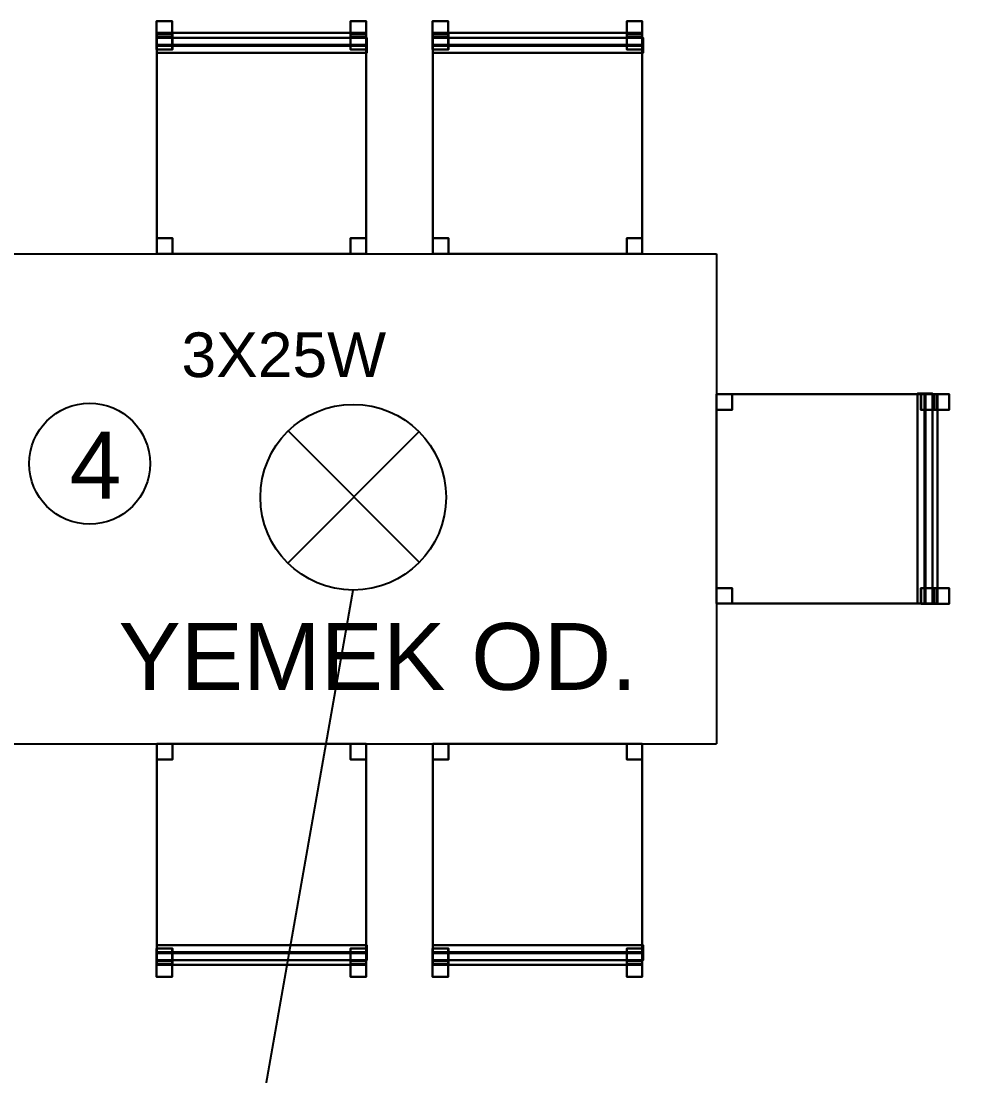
# Model space of a CAD drawing. Header units: millimetres. Extents: x 154 to 5560, y 36 to 724.
# Drawn here: x 1833.6 to 1886.2, y 272.4 to 331.4 of the extents above; entities that cross this region are included whole.
import ezdxf

# ---------------------------------------------------------------- set-up
doc = ezdxf.new("R2010")
doc.units = ezdxf.units.MM
for name, color, linetype in [('KUVVETLİ AKIM', 90, 'Continuous'), ('MİMARİ PLAN', 8, 'Continuous'), ('SEMBOL LİSTESİ', 7, 'Continuous')]:
    doc.layers.add(name, color=color, linetype=linetype)
doc.styles.get("Standard").update_dxf_attribs({"font": 'arial.ttf'})
doc.styles.add('taho', font='tahoma.ttf')
doc.dimstyles.new('PATO', dxfattribs={"dimtxt": 0.15, "dimasz": 0.1, "dimexe": 0.02, "dimexo": 0, "dimgap": 0.1, "dimtad": 2, "dimzin": 1, "dimdsep": 46, "dimtxsty": 'taho', "dimblk": 'ARCHTICK', "dimcen": 0.1, "dimse1": 1, "dimse2": 1, "dimclrd": 256, "dimclre": 1, "dimclrt": 256, "dimadec": 0, "dimazin": 0, "dimtfac": 1, "dimtix": 1, "dimtmove": 0, "dimatfit": 3, "dimldrblk": 'ARCHTICK', "dimfxl": 1, "dimtolj": 1, "dimtzin": 0, "dimarcsym": 0})

# ---------------------------------------------------------------- blocks, each defined once
blk = doc.blocks.new('_ARCHTICK')
at = {"color": 0, "linetype": 'ByBlock', "const_width": 0.15}
blk.add_lwpolyline([(-0.5, -0.5), (0.5, 0.5)], dxfattribs=at)
blk = doc.blocks.new('*D95')
at = {"layer": 'Defpoints', "color": 0, "transparency": 16777216}
for p in [(1781.94, 273.294), (1906.108, 270.495), (1781.94, 263.251)]:
    blk.add_point(p, dxfattribs=at)
at = {"layer": 'MİMARİ PLAN', "lineweight": -2, "transparency": 16777216}
blk.add_line((1906.108, 263.251), (1781.94, 263.251), dxfattribs=at)
at = {"layer": 'MİMARİ PLAN', "lineweight": -2, "transparency": 16777216, "xscale": 0.1, "yscale": 0.1, "zscale": 0.1, "rotation": 180}
blk.add_blockref('_ARCHTICK', (1781.94, 263.251), dxfattribs=at)
at = {"layer": 'MİMARİ PLAN', "lineweight": -2, "transparency": 16777216, "xscale": 0.1, "yscale": 0.1, "zscale": 0.1}
blk.add_blockref('_ARCHTICK', (1906.108, 263.251), dxfattribs=at)
at = {"layer": 'MİMARİ PLAN', "transparency": 16777216, "insert": (1844.024, 263.075), "char_height": 0.15, "attachment_point": 5, "style": 'taho'}
blk.add_mtext('\\A1;124.17', dxfattribs=at)

msp = doc.modelspace()

# ---------------------------------------------------------------- linework, layer by layer
at = {"layer": 'KUVVETLİ AKIM'}
msp.add_line((1828.452, 164.683), (1852.221, 299.547), dxfattribs=at)
at = {"layer": 'MİMARİ PLAN'}
for p, q in [((1832.66, 318.359, -8.637), (1872.553, 318.359, -8.637)), ((1872.553, 318.359, -8.637), (1872.553, 290.932, -8.637)), ((1832.66, 290.932, -8.637), (1872.553, 290.932, -8.637))]:
    msp.add_line(p, q, dxfattribs=at)
msp.add_circle((1837.469, 306.619), 3.381, dxfattribs=at)
for points in [[(1842.085, 331.386, -8.718), (1842.085, 330.673, -19.162), (1841.212, 330.673, -19.162), (1841.212, 331.386, -8.718)], [(1841.212, 331.386, -8.718), (1841.212, 330.673, -19.162), (1841.212, 331.386, -8.718)], [(1841.212, 330.673, -19.162), (1841.212, 329.803, -19.103), (1841.212, 330.515, -8.658), (1841.212, 331.386, -8.718)], [(1841.212, 331.386, -8.718), (1841.212, 331.386, -8.718), (1842.085, 331.386, -8.718)], [(1841.212, 331.386, -8.718), (1841.212, 330.515, -8.658), (1842.085, 330.515, -8.658), (1842.085, 331.386, -8.718)], [(1842.085, 330.515, -8.658), (1842.085, 329.803, -19.103), (1842.085, 330.673, -19.162), (1842.085, 331.386, -8.718)], [(1852.946, 331.386, -8.718), (1852.946, 330.673, -19.162), (1852.073, 330.673, -19.162), (1852.073, 331.386, -8.718)], [(1852.073, 331.386, -8.718), (1852.073, 330.673, -19.162), (1852.073, 331.386, -8.718)], [(1852.073, 330.673, -19.162), (1852.073, 329.803, -19.103), (1852.073, 330.515, -8.658), (1852.073, 331.386, -8.718)], [(1852.073, 331.386, -8.718), (1852.073, 331.386, -8.718), (1852.946, 331.386, -8.718)], [(1852.073, 331.386, -8.718), (1852.073, 330.515, -8.658), (1852.946, 330.515, -8.658), (1852.946, 331.386, -8.718)], [(1852.946, 330.515, -8.658), (1852.946, 329.803, -19.103), (1852.946, 330.673, -19.162), (1852.946, 331.386, -8.718)], [(1857.538, 331.386, -8.718), (1857.538, 330.673, -19.162), (1856.665, 330.673, -19.162), (1856.665, 331.386, -8.718)], [(1856.665, 331.386, -8.718), (1856.665, 330.673, -19.162), (1856.665, 331.386, -8.718)], [(1856.665, 330.673, -19.162), (1856.665, 329.803, -19.103), (1856.665, 330.515, -8.658), (1856.665, 331.386, -8.718)], [(1856.665, 331.386, -8.718), (1856.665, 331.386, -8.718), (1857.538, 331.386, -8.718)], [(1856.665, 331.386, -8.718), (1856.665, 330.515, -8.658), (1857.538, 330.515, -8.658), (1857.538, 331.386, -8.718)], [(1857.538, 330.515, -8.658), (1857.538, 329.803, -19.103), (1857.538, 330.673, -19.162), (1857.538, 331.386, -8.718)], [(1868.399, 331.386, -8.718), (1868.399, 330.673, -19.162), (1867.526, 330.673, -19.162), (1867.526, 331.386, -8.718)], [(1867.526, 331.386, -8.718), (1867.526, 330.673, -19.162), (1867.526, 331.386, -8.718)], [(1867.526, 330.673, -19.162), (1867.526, 329.803, -19.103), (1867.526, 330.515, -8.658), (1867.526, 331.386, -8.718)], [(1867.526, 331.386, -8.718), (1867.526, 331.386, -8.718), (1868.399, 331.386, -8.718)], [(1867.526, 331.386, -8.718), (1867.526, 330.515, -8.658), (1868.399, 330.515, -8.658), (1868.399, 331.386, -8.718)], [(1868.399, 330.515, -8.658), (1868.399, 329.803, -19.103), (1868.399, 330.673, -19.162), (1868.399, 331.386, -8.718)], [(1842.085, 330.673, -19.162), (1842.085, 329.803, -19.103), (1841.212, 329.803, -19.103), (1841.212, 330.673, -19.162)], [(1852.946, 330.723, -19.106), (1852.946, 330.723, -19.688), (1841.224, 330.723, -19.688), (1841.224, 330.723, -19.106)], [(1852.946, 330.723, -19.688), (1852.946, 318.359, -19.688), (1841.224, 318.359, -19.688), (1841.224, 330.723, -19.688)], [(1841.224, 330.723, -19.106), (1841.224, 330.723, -19.688), (1841.224, 330.723, -19.106)], [(1841.224, 330.723, -19.688), (1841.224, 318.359, -19.688), (1841.224, 318.359, -19.106), (1841.224, 330.723, -19.106)], [(1841.224, 330.723, -19.106), (1841.224, 330.723, -19.106), (1852.946, 330.723, -19.106)], [(1841.224, 330.723, -19.106), (1841.224, 318.359, -19.106), (1852.946, 318.359, -19.106), (1852.946, 330.723, -19.106)], [(1842.097, 330.673, -19.688), (1842.097, 330.673, -31.901), (1841.224, 330.673, -31.901), (1841.224, 330.673, -19.688)], [(1842.097, 330.673, -31.901), (1842.097, 329.8, -31.901), (1841.224, 329.8, -31.901), (1841.224, 330.673, -31.901)], [(1841.224, 330.673, -19.688), (1841.224, 330.673, -31.901), (1841.224, 330.673, -19.688)], [(1841.224, 330.673, -31.901), (1841.224, 329.8, -31.901), (1841.224, 329.8, -19.688), (1841.224, 330.673, -19.688)], [(1841.224, 330.673, -19.688), (1841.224, 330.673, -19.688), (1842.097, 330.673, -19.688)], [(1841.224, 330.673, -19.688), (1841.224, 329.8, -19.688), (1842.097, 329.8, -19.688), (1842.097, 330.673, -19.688)], [(1842.085, 329.803, -19.103), (1842.085, 329.803, -19.103), (1842.085, 329.803, -19.103), (1842.085, 330.673, -19.162)], [(1842.097, 329.8, -19.688), (1842.097, 329.8, -31.901), (1842.097, 330.673, -31.901), (1842.097, 330.673, -19.688)], [(1842.097, 329.8, -31.901), (1842.097, 329.8, -31.901), (1842.097, 329.8, -31.901), (1842.097, 330.673, -31.901)], [(1852.946, 330.673, -19.688), (1852.946, 330.673, -31.901), (1852.073, 330.673, -31.901), (1852.073, 330.673, -19.688)], [(1852.946, 330.673, -31.901), (1852.946, 329.8, -31.901), (1852.073, 329.8, -31.901), (1852.073, 330.673, -31.901)], [(1852.073, 330.673, -19.688), (1852.073, 330.673, -31.901), (1852.073, 330.673, -19.688)], [(1852.073, 330.673, -31.901), (1852.073, 329.8, -31.901), (1852.073, 329.8, -19.688), (1852.073, 330.673, -19.688)], [(1852.073, 330.673, -19.688), (1852.073, 330.673, -19.688), (1852.946, 330.673, -19.688)], [(1852.073, 330.673, -19.688), (1852.073, 329.8, -19.688), (1852.946, 329.8, -19.688), (1852.946, 330.673, -19.688)], [(1852.946, 330.673, -19.162), (1852.946, 329.803, -19.103), (1852.073, 329.803, -19.103), (1852.073, 330.673, -19.162)], [(1852.946, 318.359, -19.106), (1852.946, 318.359, -19.688), (1852.946, 330.723, -19.688), (1852.946, 330.723, -19.106)], [(1852.946, 318.359, -19.688), (1852.946, 318.359, -19.688), (1852.946, 318.359, -19.688), (1852.946, 330.723, -19.688)], [(1852.946, 329.8, -19.688), (1852.946, 329.8, -31.901), (1852.946, 330.673, -31.901), (1852.946, 330.673, -19.688)], [(1852.946, 329.8, -31.901), (1852.946, 329.8, -31.901), (1852.946, 329.8, -31.901), (1852.946, 330.673, -31.901)], [(1852.946, 329.803, -19.103), (1852.946, 329.803, -19.103), (1852.946, 329.803, -19.103), (1852.946, 330.673, -19.162)], [(1857.538, 330.673, -19.162), (1857.538, 329.803, -19.103), (1856.665, 329.803, -19.103), (1856.665, 330.673, -19.162)], [(1868.399, 330.723, -19.106), (1868.399, 330.723, -19.688), (1856.677, 330.723, -19.688), (1856.677, 330.723, -19.106)], [(1868.399, 330.723, -19.688), (1868.399, 318.359, -19.688), (1856.677, 318.359, -19.688), (1856.677, 330.723, -19.688)], [(1856.677, 330.723, -19.106), (1856.677, 330.723, -19.688), (1856.677, 330.723, -19.106)], [(1856.677, 330.723, -19.688), (1856.677, 318.359, -19.688), (1856.677, 318.359, -19.106), (1856.677, 330.723, -19.106)], [(1856.677, 330.723, -19.106), (1856.677, 330.723, -19.106), (1868.399, 330.723, -19.106)], [(1856.677, 330.723, -19.106), (1856.677, 318.359, -19.106), (1868.399, 318.359, -19.106), (1868.399, 330.723, -19.106)], [(1857.55, 330.673, -19.688), (1857.55, 330.673, -31.901), (1856.677, 330.673, -31.901), (1856.677, 330.673, -19.688)], [(1857.55, 330.673, -31.901), (1857.55, 329.8, -31.901), (1856.677, 329.8, -31.901), (1856.677, 330.673, -31.901)], [(1856.677, 330.673, -19.688), (1856.677, 330.673, -31.901), (1856.677, 330.673, -19.688)], [(1856.677, 330.673, -31.901), (1856.677, 329.8, -31.901), (1856.677, 329.8, -19.688), (1856.677, 330.673, -19.688)], [(1856.677, 330.673, -19.688), (1856.677, 330.673, -19.688), (1857.55, 330.673, -19.688)], [(1856.677, 330.673, -19.688), (1856.677, 329.8, -19.688), (1857.55, 329.8, -19.688), (1857.55, 330.673, -19.688)], [(1857.538, 329.803, -19.103), (1857.538, 329.803, -19.103), (1857.538, 329.803, -19.103), (1857.538, 330.673, -19.162)], [(1857.55, 329.8, -19.688), (1857.55, 329.8, -31.901), (1857.55, 330.673, -31.901), (1857.55, 330.673, -19.688)], [(1857.55, 329.8, -31.901), (1857.55, 329.8, -31.901), (1857.55, 329.8, -31.901), (1857.55, 330.673, -31.901)], [(1868.399, 330.673, -19.688), (1868.399, 330.673, -31.901), (1867.526, 330.673, -31.901), (1867.526, 330.673, -19.688)], [(1868.399, 330.673, -31.901), (1868.399, 329.8, -31.901), (1867.526, 329.8, -31.901), (1867.526, 330.673, -31.901)], [(1867.526, 330.673, -19.688), (1867.526, 330.673, -31.901), (1867.526, 330.673, -19.688)], [(1867.526, 330.673, -31.901), (1867.526, 329.8, -31.901), (1867.526, 329.8, -19.688), (1867.526, 330.673, -19.688)], [(1867.526, 330.673, -19.688), (1867.526, 330.673, -19.688), (1868.399, 330.673, -19.688)], [(1867.526, 330.673, -19.688), (1867.526, 329.8, -19.688), (1868.399, 329.8, -19.688), (1868.399, 330.673, -19.688)], [(1868.399, 330.673, -19.162), (1868.399, 329.803, -19.103), (1867.526, 329.803, -19.103), (1867.526, 330.673, -19.162)], [(1868.399, 318.359, -19.106), (1868.399, 318.359, -19.688), (1868.399, 330.723, -19.688), (1868.399, 330.723, -19.106)], [(1868.399, 318.359, -19.688), (1868.399, 318.359, -19.688), (1868.399, 318.359, -19.688), (1868.399, 330.723, -19.688)], [(1868.399, 329.8, -19.688), (1868.399, 329.8, -31.901), (1868.399, 330.673, -31.901), (1868.399, 330.673, -19.688)], [(1868.399, 329.8, -31.901), (1868.399, 329.8, -31.901), (1868.399, 329.8, -31.901), (1868.399, 330.673, -31.901)], [(1868.399, 329.803, -19.103), (1868.399, 329.803, -19.103), (1868.399, 329.803, -19.103), (1868.399, 330.673, -19.162)], [(1841.212, 330.515, -8.658), (1841.212, 329.803, -19.103), (1842.085, 329.803, -19.103), (1842.085, 330.515, -8.658)], [(1852.988, 330.455, -8.654), (1852.988, 330.059, -14.457), (1841.228, 330.059, -14.457), (1841.228, 330.455, -8.654)], [(1841.228, 330.455, -8.654), (1841.228, 330.059, -14.457), (1841.228, 330.455, -8.654)], [(1841.228, 330.059, -14.457), (1841.228, 329.61, -14.426), (1841.228, 330.006, -8.624), (1841.228, 330.455, -8.654)], [(1841.228, 330.455, -8.654), (1841.228, 330.455, -8.654), (1852.988, 330.455, -8.654)], [(1841.228, 330.455, -8.654), (1841.228, 330.006, -8.624), (1852.988, 330.006, -8.624), (1852.988, 330.455, -8.654)], [(1852.988, 330.059, -14.457), (1852.988, 329.61, -14.426), (1841.228, 329.61, -14.426), (1841.228, 330.059, -14.457)], [(1841.228, 330.006, -8.624), (1841.228, 329.61, -14.426), (1852.988, 329.61, -14.426), (1852.988, 330.006, -8.624)], [(1852.073, 330.515, -8.658), (1852.073, 329.803, -19.103), (1852.946, 329.803, -19.103), (1852.946, 330.515, -8.658)], [(1852.988, 330.006, -8.624), (1852.988, 329.61, -14.426), (1852.988, 330.059, -14.457), (1852.988, 330.455, -8.654)], [(1852.988, 329.61, -14.426), (1852.988, 329.61, -14.426), (1852.988, 329.61, -14.426), (1852.988, 330.059, -14.457)], [(1856.665, 330.515, -8.658), (1856.665, 329.803, -19.103), (1857.538, 329.803, -19.103), (1857.538, 330.515, -8.658)], [(1868.441, 330.455, -8.654), (1868.441, 330.059, -14.457), (1856.681, 330.059, -14.457), (1856.681, 330.455, -8.654)], [(1856.681, 330.455, -8.654), (1856.681, 330.059, -14.457), (1856.681, 330.455, -8.654)], [(1856.681, 330.059, -14.457), (1856.681, 329.61, -14.426), (1856.681, 330.006, -8.624), (1856.681, 330.455, -8.654)], [(1856.681, 330.455, -8.654), (1856.681, 330.455, -8.654), (1868.441, 330.455, -8.654)], [(1856.681, 330.455, -8.654), (1856.681, 330.006, -8.624), (1868.441, 330.006, -8.624), (1868.441, 330.455, -8.654)], [(1868.441, 330.059, -14.457), (1868.441, 329.61, -14.426), (1856.681, 329.61, -14.426), (1856.681, 330.059, -14.457)], [(1856.681, 330.006, -8.624), (1856.681, 329.61, -14.426), (1868.441, 329.61, -14.426), (1868.441, 330.006, -8.624)], [(1867.526, 330.515, -8.658), (1867.526, 329.803, -19.103), (1868.399, 329.803, -19.103), (1868.399, 330.515, -8.658)], [(1868.441, 330.006, -8.624), (1868.441, 329.61, -14.426), (1868.441, 330.059, -14.457), (1868.441, 330.455, -8.654)], [(1868.441, 329.61, -14.426), (1868.441, 329.61, -14.426), (1868.441, 329.61, -14.426), (1868.441, 330.059, -14.457)], [(1841.212, 329.803, -19.103), (1841.212, 329.803, -19.103), (1842.085, 329.803, -19.103)], [(1841.224, 329.8, -19.688), (1841.224, 329.8, -31.901), (1842.097, 329.8, -31.901), (1842.097, 329.8, -19.688)], [(1841.224, 329.8, -31.901), (1841.224, 329.8, -31.901), (1842.097, 329.8, -31.901)], [(1841.228, 329.61, -14.426), (1841.228, 329.61, -14.426), (1852.988, 329.61, -14.426)], [(1852.073, 329.803, -19.103), (1852.073, 329.803, -19.103), (1852.946, 329.803, -19.103)], [(1852.073, 329.8, -19.688), (1852.073, 329.8, -31.901), (1852.946, 329.8, -31.901), (1852.946, 329.8, -19.688)], [(1852.073, 329.8, -31.901), (1852.073, 329.8, -31.901), (1852.946, 329.8, -31.901)], [(1856.665, 329.803, -19.103), (1856.665, 329.803, -19.103), (1857.538, 329.803, -19.103)], [(1856.677, 329.8, -19.688), (1856.677, 329.8, -31.901), (1857.55, 329.8, -31.901), (1857.55, 329.8, -19.688)], [(1856.677, 329.8, -31.901), (1856.677, 329.8, -31.901), (1857.55, 329.8, -31.901)], [(1856.681, 329.61, -14.426), (1856.681, 329.61, -14.426), (1868.441, 329.61, -14.426)], [(1867.526, 329.803, -19.103), (1867.526, 329.803, -19.103), (1868.399, 329.803, -19.103)], [(1867.526, 329.8, -19.688), (1867.526, 329.8, -31.901), (1868.399, 329.8, -31.901), (1868.399, 329.8, -19.688)], [(1867.526, 329.8, -31.901), (1867.526, 329.8, -31.901), (1868.399, 329.8, -31.901)], [(1842.097, 319.231, -19.688), (1842.097, 319.231, -31.901), (1841.224, 319.231, -31.901), (1841.224, 319.231, -19.688)], [(1842.097, 319.231, -31.901), (1842.097, 318.359, -31.901), (1841.224, 318.359, -31.901), (1841.224, 319.231, -31.901)], [(1841.224, 319.231, -19.688), (1841.224, 319.231, -31.901), (1841.224, 319.231, -19.688)], [(1841.224, 319.231, -31.901), (1841.224, 318.359, -31.901), (1841.224, 318.359, -19.688), (1841.224, 319.231, -19.688)], [(1841.224, 319.231, -19.688), (1841.224, 319.231, -19.688), (1842.097, 319.231, -19.688)], [(1841.224, 319.231, -19.688), (1841.224, 318.359, -19.688), (1842.097, 318.359, -19.688), (1842.097, 319.231, -19.688)], [(1842.097, 318.359, -19.688), (1842.097, 318.359, -31.901), (1842.097, 319.231, -31.901), (1842.097, 319.231, -19.688)], [(1842.097, 318.359, -31.901), (1842.097, 318.359, -31.901), (1842.097, 318.359, -31.901), (1842.097, 319.231, -31.901)], [(1852.946, 319.231, -19.688), (1852.946, 319.231, -31.901), (1852.073, 319.231, -31.901), (1852.073, 319.231, -19.688)], [(1852.946, 319.231, -31.901), (1852.946, 318.359, -31.901), (1852.073, 318.359, -31.901), (1852.073, 319.231, -31.901)], [(1852.073, 319.231, -19.688), (1852.073, 319.231, -31.901), (1852.073, 319.231, -19.688)], [(1852.073, 319.231, -31.901), (1852.073, 318.359, -31.901), (1852.073, 318.359, -19.688), (1852.073, 319.231, -19.688)], [(1852.073, 319.231, -19.688), (1852.073, 319.231, -19.688), (1852.946, 319.231, -19.688)], [(1852.073, 319.231, -19.688), (1852.073, 318.359, -19.688), (1852.946, 318.359, -19.688), (1852.946, 319.231, -19.688)], [(1852.946, 318.359, -19.688), (1852.946, 318.359, -31.901), (1852.946, 319.231, -31.901), (1852.946, 319.231, -19.688)], [(1852.946, 318.359, -31.901), (1852.946, 318.359, -31.901), (1852.946, 318.359, -31.901), (1852.946, 319.231, -31.901)], [(1857.55, 319.231, -19.688), (1857.55, 319.231, -31.901), (1856.677, 319.231, -31.901), (1856.677, 319.231, -19.688)], [(1857.55, 319.231, -31.901), (1857.55, 318.359, -31.901), (1856.677, 318.359, -31.901), (1856.677, 319.231, -31.901)], [(1856.677, 319.231, -19.688), (1856.677, 319.231, -31.901), (1856.677, 319.231, -19.688)], [(1856.677, 319.231, -31.901), (1856.677, 318.359, -31.901), (1856.677, 318.359, -19.688), (1856.677, 319.231, -19.688)], [(1856.677, 319.231, -19.688), (1856.677, 319.231, -19.688), (1857.55, 319.231, -19.688)], [(1856.677, 319.231, -19.688), (1856.677, 318.359, -19.688), (1857.55, 318.359, -19.688), (1857.55, 319.231, -19.688)], [(1857.55, 318.359, -19.688), (1857.55, 318.359, -31.901), (1857.55, 319.231, -31.901), (1857.55, 319.231, -19.688)], [(1857.55, 318.359, -31.901), (1857.55, 318.359, -31.901), (1857.55, 318.359, -31.901), (1857.55, 319.231, -31.901)], [(1868.399, 319.231, -19.688), (1868.399, 319.231, -31.901), (1867.526, 319.231, -31.901), (1867.526, 319.231, -19.688)], [(1868.399, 319.231, -31.901), (1868.399, 318.359, -31.901), (1867.526, 318.359, -31.901), (1867.526, 319.231, -31.901)], [(1867.526, 319.231, -19.688), (1867.526, 319.231, -31.901), (1867.526, 319.231, -19.688)], [(1867.526, 319.231, -31.901), (1867.526, 318.359, -31.901), (1867.526, 318.359, -19.688), (1867.526, 319.231, -19.688)], [(1867.526, 319.231, -19.688), (1867.526, 319.231, -19.688), (1868.399, 319.231, -19.688)], [(1867.526, 319.231, -19.688), (1867.526, 318.359, -19.688), (1868.399, 318.359, -19.688), (1868.399, 319.231, -19.688)], [(1868.399, 318.359, -19.688), (1868.399, 318.359, -31.901), (1868.399, 319.231, -31.901), (1868.399, 319.231, -19.688)], [(1868.399, 318.359, -31.901), (1868.399, 318.359, -31.901), (1868.399, 318.359, -31.901), (1868.399, 319.231, -31.901)], [(1841.224, 318.359, -19.688), (1841.224, 318.359, -31.901), (1842.097, 318.359, -31.901), (1842.097, 318.359, -19.688)], [(1841.224, 318.359, -31.901), (1841.224, 318.359, -31.901), (1842.097, 318.359, -31.901)], [(1841.224, 318.359, -19.106), (1841.224, 318.359, -19.688), (1852.946, 318.359, -19.688), (1852.946, 318.359, -19.106)], [(1841.224, 318.359, -19.688), (1841.224, 318.359, -19.688), (1852.946, 318.359, -19.688)], [(1852.073, 318.359, -19.688), (1852.073, 318.359, -31.901), (1852.946, 318.359, -31.901), (1852.946, 318.359, -19.688)], [(1852.073, 318.359, -31.901), (1852.073, 318.359, -31.901), (1852.946, 318.359, -31.901)], [(1856.677, 318.359, -19.688), (1856.677, 318.359, -31.901), (1857.55, 318.359, -31.901), (1857.55, 318.359, -19.688)], [(1856.677, 318.359, -31.901), (1856.677, 318.359, -31.901), (1857.55, 318.359, -31.901)], [(1856.677, 318.359, -19.106), (1856.677, 318.359, -19.688), (1868.399, 318.359, -19.688), (1868.399, 318.359, -19.106)], [(1856.677, 318.359, -19.688), (1856.677, 318.359, -19.688), (1868.399, 318.359, -19.688)], [(1867.526, 318.359, -19.688), (1867.526, 318.359, -31.901), (1868.399, 318.359, -31.901), (1868.399, 318.359, -19.688)], [(1867.526, 318.359, -31.901), (1867.526, 318.359, -31.901), (1868.399, 318.359, -31.901)], [(1872.553, 309.634, -9.219), (1872.553, 309.634, -21.432), (1872.553, 310.506, -21.432), (1872.553, 310.506, -9.219)], [(1872.553, 309.634, -21.432), (1872.553, 309.634, -21.432), (1872.553, 310.506, -21.432)], [(1872.553, 310.506, -9.219), (1872.553, 310.506, -21.432), (1873.426, 310.506, -21.432), (1873.426, 310.506, -9.219)], [(1872.553, 310.506, -21.432), (1872.553, 310.506, -21.432), (1872.553, 310.506, -21.432), (1873.426, 310.506, -21.432)], [(1873.426, 310.506, -21.432), (1872.553, 310.506, -21.432), (1872.553, 309.634, -21.432), (1873.426, 309.634, -21.432)], [(1873.426, 309.634, -9.219), (1872.553, 309.634, -9.219), (1872.553, 310.506, -9.219), (1873.426, 310.506, -9.219)], [(1872.553, 298.785, -8.637), (1872.553, 298.785, -9.219), (1872.553, 310.506, -9.219), (1872.553, 310.506, -8.637)], [(1872.553, 298.785, -9.219), (1872.553, 298.785, -9.219), (1872.553, 310.506, -9.219)], [(1872.553, 310.506, -8.637), (1872.553, 310.506, -9.219), (1884.918, 310.506, -9.219), (1884.918, 310.506, -8.637)], [(1872.553, 310.506, -9.219), (1872.553, 310.506, -9.219), (1872.553, 310.506, -9.219), (1884.918, 310.506, -9.219)], [(1884.918, 310.506, -9.219), (1872.553, 310.506, -9.219), (1872.553, 298.785, -9.219), (1884.918, 298.785, -9.219)], [(1884.918, 298.785, -8.637), (1872.553, 298.785, -8.637), (1872.553, 310.506, -8.637), (1884.918, 310.506, -8.637)], [(1873.426, 310.506, -9.219), (1873.426, 310.506, -21.432), (1873.426, 309.634, -21.432), (1873.426, 309.634, -9.219)], [(1873.426, 309.634, -9.219), (1873.426, 309.634, -9.219), (1873.426, 310.506, -9.219)], [(1884.2, 298.789, 1.845), (1883.804, 298.789, -3.957), (1883.804, 310.549, -3.957), (1884.2, 310.549, 1.845)], [(1883.804, 298.789, -3.957), (1883.804, 298.789, -3.957), (1883.804, 310.549, -3.957)], [(1884.2, 310.549, 1.845), (1883.804, 310.549, -3.957), (1884.253, 310.549, -3.988), (1884.649, 310.549, 1.815)], [(1883.804, 310.549, -3.957), (1883.804, 310.549, -3.957), (1883.804, 310.549, -3.957), (1884.253, 310.549, -3.988)], [(1884.253, 310.549, -3.988), (1883.804, 310.549, -3.957), (1883.804, 298.789, -3.957), (1884.253, 298.789, -3.988)], [(1883.995, 309.634, -9.219), (1883.995, 309.634, -21.432), (1883.995, 310.506, -21.432), (1883.995, 310.506, -9.219)], [(1883.995, 309.634, -21.432), (1883.995, 309.634, -21.432), (1883.995, 310.506, -21.432)], [(1883.995, 310.506, -9.219), (1883.995, 310.506, -21.432), (1884.867, 310.506, -21.432), (1884.867, 310.506, -9.219)], [(1883.995, 310.506, -21.432), (1883.995, 310.506, -21.432), (1883.995, 310.506, -21.432), (1884.867, 310.506, -21.432)], [(1884.867, 310.506, -21.432), (1883.995, 310.506, -21.432), (1883.995, 309.634, -21.432), (1884.867, 309.634, -21.432)], [(1884.867, 309.634, -9.219), (1883.995, 309.634, -9.219), (1883.995, 310.506, -9.219), (1884.867, 310.506, -9.219)], [(1884.71, 309.634, 1.81), (1883.997, 309.634, -8.634), (1883.997, 310.506, -8.634), (1884.71, 310.506, 1.81)], [(1883.997, 309.634, -8.634), (1883.997, 309.634, -8.634), (1883.997, 310.506, -8.634)], [(1884.71, 310.506, 1.81), (1883.997, 310.506, -8.634), (1884.867, 310.506, -8.694), (1885.58, 310.506, 1.751)], [(1883.997, 310.506, -8.634), (1883.997, 310.506, -8.634), (1883.997, 310.506, -8.634), (1884.867, 310.506, -8.694)], [(1884.867, 310.506, -8.694), (1883.997, 310.506, -8.634), (1883.997, 309.634, -8.634), (1884.867, 309.634, -8.694)], [(1884.649, 298.789, 1.815), (1884.2, 298.789, 1.845), (1884.2, 310.549, 1.845), (1884.649, 310.549, 1.815)], [(1884.649, 310.549, 1.815), (1884.253, 310.549, -3.988), (1884.253, 298.789, -3.988), (1884.649, 298.789, 1.815)], [(1884.649, 298.789, 1.815), (1884.649, 298.789, 1.815), (1884.649, 310.549, 1.815)], [(1885.58, 309.634, 1.751), (1884.71, 309.634, 1.81), (1884.71, 310.506, 1.81), (1885.58, 310.506, 1.751)], [(1884.867, 310.506, -9.219), (1884.867, 310.506, -21.432), (1884.867, 309.634, -21.432), (1884.867, 309.634, -9.219)], [(1884.867, 309.634, -9.219), (1884.867, 309.634, -9.219), (1884.867, 310.506, -9.219)], [(1885.58, 310.506, 1.751), (1884.867, 310.506, -8.694), (1884.867, 309.634, -8.694), (1885.58, 309.634, 1.751)], [(1884.918, 310.506, -8.637), (1884.918, 310.506, -9.219), (1884.918, 298.785, -9.219), (1884.918, 298.785, -8.637)], [(1884.918, 298.785, -8.637), (1884.918, 298.785, -8.637), (1884.918, 310.506, -8.637)], [(1885.58, 309.634, 1.751), (1885.58, 309.634, 1.751), (1885.58, 310.506, 1.751)], [(1873.426, 309.634, -21.432), (1872.553, 309.634, -21.432), (1872.553, 309.634, -9.219), (1873.426, 309.634, -9.219)], [(1873.426, 309.634, -9.219), (1873.426, 309.634, -21.432), (1873.426, 309.634, -9.219)], [(1884.867, 309.634, -21.432), (1883.995, 309.634, -21.432), (1883.995, 309.634, -9.219), (1884.867, 309.634, -9.219)], [(1884.867, 309.634, -8.694), (1883.997, 309.634, -8.634), (1884.71, 309.634, 1.81), (1885.58, 309.634, 1.751)], [(1884.867, 309.634, -9.219), (1884.867, 309.634, -21.432), (1884.867, 309.634, -9.219)], [(1885.58, 309.634, 1.751), (1884.867, 309.634, -8.694), (1885.58, 309.634, 1.751)], [(1872.553, 298.785, -9.219), (1872.553, 298.785, -21.432), (1872.553, 299.657, -21.432), (1872.553, 299.657, -9.219)], [(1872.553, 298.785, -21.432), (1872.553, 298.785, -21.432), (1872.553, 299.657, -21.432)], [(1872.553, 299.657, -9.219), (1872.553, 299.657, -21.432), (1873.426, 299.657, -21.432), (1873.426, 299.657, -9.219)], [(1872.553, 299.657, -21.432), (1872.553, 299.657, -21.432), (1872.553, 299.657, -21.432), (1873.426, 299.657, -21.432)], [(1873.426, 299.657, -21.432), (1872.553, 299.657, -21.432), (1872.553, 298.785, -21.432), (1873.426, 298.785, -21.432)], [(1873.426, 298.785, -9.219), (1872.553, 298.785, -9.219), (1872.553, 299.657, -9.219), (1873.426, 299.657, -9.219)], [(1873.426, 299.657, -9.219), (1873.426, 299.657, -21.432), (1873.426, 298.785, -21.432), (1873.426, 298.785, -9.219)], [(1873.426, 298.785, -9.219), (1873.426, 298.785, -9.219), (1873.426, 299.657, -9.219)], [(1883.995, 298.785, -9.219), (1883.995, 298.785, -21.432), (1883.995, 299.657, -21.432), (1883.995, 299.657, -9.219)], [(1883.995, 298.785, -21.432), (1883.995, 298.785, -21.432), (1883.995, 299.657, -21.432)], [(1883.995, 299.657, -9.219), (1883.995, 299.657, -21.432), (1884.867, 299.657, -21.432), (1884.867, 299.657, -9.219)], [(1883.995, 299.657, -21.432), (1883.995, 299.657, -21.432), (1883.995, 299.657, -21.432), (1884.867, 299.657, -21.432)], [(1884.867, 299.657, -21.432), (1883.995, 299.657, -21.432), (1883.995, 298.785, -21.432), (1884.867, 298.785, -21.432)], [(1884.867, 298.785, -9.219), (1883.995, 298.785, -9.219), (1883.995, 299.657, -9.219), (1884.867, 299.657, -9.219)], [(1884.71, 298.773, 1.81), (1883.997, 298.773, -8.634), (1883.997, 299.645, -8.634), (1884.71, 299.645, 1.81)], [(1883.997, 298.773, -8.634), (1883.997, 298.773, -8.634), (1883.997, 299.645, -8.634)], [(1884.71, 299.645, 1.81), (1883.997, 299.645, -8.634), (1884.867, 299.645, -8.694), (1885.58, 299.645, 1.751)], [(1883.997, 299.645, -8.634), (1883.997, 299.645, -8.634), (1883.997, 299.645, -8.634), (1884.867, 299.645, -8.694)], [(1884.867, 299.645, -8.694), (1883.997, 299.645, -8.634), (1883.997, 298.773, -8.634), (1884.867, 298.773, -8.694)], [(1885.58, 298.773, 1.751), (1884.71, 298.773, 1.81), (1884.71, 299.645, 1.81), (1885.58, 299.645, 1.751)], [(1884.867, 299.657, -9.219), (1884.867, 299.657, -21.432), (1884.867, 298.785, -21.432), (1884.867, 298.785, -9.219)], [(1884.867, 298.785, -9.219), (1884.867, 298.785, -9.219), (1884.867, 299.657, -9.219)], [(1885.58, 299.645, 1.751), (1884.867, 299.645, -8.694), (1884.867, 298.773, -8.694), (1885.58, 298.773, 1.751)], [(1885.58, 298.773, 1.751), (1885.58, 298.773, 1.751), (1885.58, 299.645, 1.751)], [(1873.426, 298.785, -21.432), (1872.553, 298.785, -21.432), (1872.553, 298.785, -9.219), (1873.426, 298.785, -9.219)], [(1884.918, 298.785, -9.219), (1872.553, 298.785, -9.219), (1872.553, 298.785, -8.637), (1884.918, 298.785, -8.637)], [(1873.426, 298.785, -9.219), (1873.426, 298.785, -21.432), (1873.426, 298.785, -9.219)], [(1884.253, 298.789, -3.988), (1883.804, 298.789, -3.957), (1884.2, 298.789, 1.845), (1884.649, 298.789, 1.815)], [(1884.867, 298.785, -21.432), (1883.995, 298.785, -21.432), (1883.995, 298.785, -9.219), (1884.867, 298.785, -9.219)], [(1884.867, 298.773, -8.694), (1883.997, 298.773, -8.634), (1884.71, 298.773, 1.81), (1885.58, 298.773, 1.751)], [(1884.649, 298.789, 1.815), (1884.253, 298.789, -3.988), (1884.649, 298.789, 1.815)], [(1884.867, 298.785, -9.219), (1884.867, 298.785, -21.432), (1884.867, 298.785, -9.219)], [(1885.58, 298.773, 1.751), (1884.867, 298.773, -8.694), (1885.58, 298.773, 1.751)], [(1884.918, 298.785, -8.637), (1884.918, 298.785, -9.219), (1884.918, 298.785, -8.637)], [(1842.097, 290.932, -9.219), (1842.097, 290.932, -21.432), (1841.224, 290.932, -21.432), (1841.224, 290.932, -9.219)], [(1842.097, 290.932, -21.432), (1842.097, 290.932, -21.432), (1841.224, 290.932, -21.432)], [(1841.224, 290.06, -21.432), (1841.224, 290.932, -21.432), (1842.097, 290.932, -21.432), (1842.097, 290.06, -21.432)], [(1841.224, 290.06, -9.219), (1841.224, 290.932, -9.219), (1841.224, 290.932, -21.432), (1841.224, 290.06, -21.432)], [(1842.097, 290.06, -9.219), (1842.097, 290.932, -9.219), (1841.224, 290.932, -9.219), (1841.224, 290.06, -9.219)], [(1852.946, 290.932, -8.637), (1852.946, 290.932, -9.219), (1841.224, 290.932, -9.219), (1841.224, 290.932, -8.637)], [(1852.946, 290.932, -9.219), (1852.946, 290.932, -9.219), (1841.224, 290.932, -9.219)], [(1841.224, 278.568, -9.219), (1841.224, 290.932, -9.219), (1852.946, 290.932, -9.219), (1852.946, 278.568, -9.219)], [(1841.224, 278.568, -8.637), (1841.224, 290.932, -8.637), (1841.224, 290.932, -9.219), (1841.224, 278.568, -9.219)], [(1852.946, 278.568, -8.637), (1852.946, 290.932, -8.637), (1841.224, 290.932, -8.637), (1841.224, 278.568, -8.637)], [(1842.097, 290.06, -9.219), (1842.097, 290.06, -21.432), (1842.097, 290.932, -21.432), (1842.097, 290.932, -9.219)], [(1842.097, 290.06, -21.432), (1842.097, 290.932, -21.432), (1842.097, 290.932, -21.432)], [(1852.946, 290.932, -9.219), (1852.946, 290.932, -21.432), (1852.073, 290.932, -21.432), (1852.073, 290.932, -9.219)], [(1852.946, 290.932, -21.432), (1852.946, 290.932, -21.432), (1852.073, 290.932, -21.432)], [(1852.073, 290.06, -21.432), (1852.073, 290.932, -21.432), (1852.946, 290.932, -21.432), (1852.946, 290.06, -21.432)], [(1852.073, 290.06, -9.219), (1852.073, 290.932, -9.219), (1852.073, 290.932, -21.432), (1852.073, 290.06, -21.432)], [(1852.946, 290.06, -9.219), (1852.946, 290.932, -9.219), (1852.073, 290.932, -9.219), (1852.073, 290.06, -9.219)], [(1852.946, 290.06, -9.219), (1852.946, 290.06, -21.432), (1852.946, 290.932, -21.432), (1852.946, 290.932, -9.219)], [(1852.946, 290.06, -21.432), (1852.946, 290.932, -21.432), (1852.946, 290.932, -21.432)], [(1852.946, 278.568, -8.637), (1852.946, 278.568, -9.219), (1852.946, 290.932, -9.219), (1852.946, 290.932, -8.637)], [(1852.946, 278.568, -9.219), (1852.946, 290.932, -9.219), (1852.946, 290.932, -9.219)], [(1857.55, 290.932, -9.219), (1857.55, 290.932, -21.432), (1856.677, 290.932, -21.432), (1856.677, 290.932, -9.219)], [(1857.55, 290.932, -21.432), (1857.55, 290.932, -21.432), (1856.677, 290.932, -21.432)], [(1856.677, 290.06, -21.432), (1856.677, 290.932, -21.432), (1857.55, 290.932, -21.432), (1857.55, 290.06, -21.432)], [(1856.677, 290.06, -9.219), (1856.677, 290.932, -9.219), (1856.677, 290.932, -21.432), (1856.677, 290.06, -21.432)], [(1857.55, 290.06, -9.219), (1857.55, 290.932, -9.219), (1856.677, 290.932, -9.219), (1856.677, 290.06, -9.219)], [(1868.399, 290.932, -8.637), (1868.399, 290.932, -9.219), (1856.677, 290.932, -9.219), (1856.677, 290.932, -8.637)], [(1868.399, 290.932, -9.219), (1868.399, 290.932, -9.219), (1856.677, 290.932, -9.219)], [(1856.677, 278.568, -9.219), (1856.677, 290.932, -9.219), (1868.399, 290.932, -9.219), (1868.399, 278.568, -9.219)], [(1856.677, 278.568, -8.637), (1856.677, 290.932, -8.637), (1856.677, 290.932, -9.219), (1856.677, 278.568, -9.219)], [(1868.399, 278.568, -8.637), (1868.399, 290.932, -8.637), (1856.677, 290.932, -8.637), (1856.677, 278.568, -8.637)], [(1857.55, 290.06, -9.219), (1857.55, 290.06, -21.432), (1857.55, 290.932, -21.432), (1857.55, 290.932, -9.219)], [(1857.55, 290.06, -21.432), (1857.55, 290.932, -21.432), (1857.55, 290.932, -21.432)], [(1868.399, 290.932, -9.219), (1868.399, 290.932, -21.432), (1867.526, 290.932, -21.432), (1867.526, 290.932, -9.219)], [(1868.399, 290.932, -21.432), (1868.399, 290.932, -21.432), (1867.526, 290.932, -21.432)], [(1867.526, 290.06, -21.432), (1867.526, 290.932, -21.432), (1868.399, 290.932, -21.432), (1868.399, 290.06, -21.432)], [(1867.526, 290.06, -9.219), (1867.526, 290.932, -9.219), (1867.526, 290.932, -21.432), (1867.526, 290.06, -21.432)], [(1868.399, 290.06, -9.219), (1868.399, 290.932, -9.219), (1867.526, 290.932, -9.219), (1867.526, 290.06, -9.219)], [(1868.399, 290.06, -9.219), (1868.399, 290.06, -21.432), (1868.399, 290.932, -21.432), (1868.399, 290.932, -9.219)], [(1868.399, 290.06, -21.432), (1868.399, 290.932, -21.432), (1868.399, 290.932, -21.432)], [(1868.399, 278.568, -8.637), (1868.399, 278.568, -9.219), (1868.399, 290.932, -9.219), (1868.399, 290.932, -8.637)], [(1868.399, 278.568, -9.219), (1868.399, 290.932, -9.219), (1868.399, 290.932, -9.219)], [(1841.224, 290.06, -9.219), (1841.224, 290.06, -21.432), (1842.097, 290.06, -21.432), (1842.097, 290.06, -9.219)], [(1841.224, 290.06, -9.219), (1841.224, 290.06, -9.219), (1841.224, 290.06, -21.432), (1841.224, 290.06, -9.219)], [(1842.097, 290.06, -9.219), (1842.097, 290.06, -9.219), (1841.224, 290.06, -9.219)], [(1852.073, 290.06, -9.219), (1852.073, 290.06, -21.432), (1852.946, 290.06, -21.432), (1852.946, 290.06, -9.219)], [(1852.073, 290.06, -9.219), (1852.073, 290.06, -9.219), (1852.073, 290.06, -21.432), (1852.073, 290.06, -9.219)], [(1852.946, 290.06, -9.219), (1852.946, 290.06, -9.219), (1852.073, 290.06, -9.219)], [(1856.677, 290.06, -9.219), (1856.677, 290.06, -21.432), (1857.55, 290.06, -21.432), (1857.55, 290.06, -9.219)], [(1856.677, 290.06, -9.219), (1856.677, 290.06, -9.219), (1856.677, 290.06, -21.432), (1856.677, 290.06, -9.219)], [(1857.55, 290.06, -9.219), (1857.55, 290.06, -9.219), (1856.677, 290.06, -9.219)], [(1867.526, 290.06, -9.219), (1867.526, 290.06, -21.432), (1868.399, 290.06, -21.432), (1868.399, 290.06, -9.219)], [(1867.526, 290.06, -9.219), (1867.526, 290.06, -9.219), (1867.526, 290.06, -21.432), (1867.526, 290.06, -9.219)], [(1868.399, 290.06, -9.219), (1868.399, 290.06, -9.219), (1867.526, 290.06, -9.219)], [(1842.085, 278.776, 1.81), (1842.085, 279.489, -8.634), (1841.212, 279.489, -8.634), (1841.212, 278.776, 1.81)], [(1842.085, 279.489, -8.634), (1842.085, 279.489, -8.634), (1841.212, 279.489, -8.634)], [(1841.212, 278.618, -8.694), (1841.212, 279.489, -8.634), (1842.085, 279.489, -8.634), (1842.085, 278.618, -8.694)], [(1841.212, 277.906, 1.751), (1841.212, 278.776, 1.81), (1841.212, 279.489, -8.634), (1841.212, 278.618, -8.694)], [(1842.097, 279.491, -9.219), (1842.097, 279.491, -21.432), (1841.224, 279.491, -21.432), (1841.224, 279.491, -9.219)], [(1842.097, 279.491, -21.432), (1842.097, 279.491, -21.432), (1841.224, 279.491, -21.432)], [(1841.224, 278.618, -21.432), (1841.224, 279.491, -21.432), (1842.097, 279.491, -21.432), (1842.097, 278.618, -21.432)], [(1841.224, 278.618, -9.219), (1841.224, 279.491, -9.219), (1841.224, 279.491, -21.432), (1841.224, 278.618, -21.432)], [(1842.097, 278.618, -9.219), (1842.097, 279.491, -9.219), (1841.224, 279.491, -9.219), (1841.224, 278.618, -9.219)], [(1852.988, 279.285, 1.845), (1852.988, 279.681, -3.957), (1841.228, 279.681, -3.957), (1841.228, 279.285, 1.845)], [(1852.988, 279.681, -3.957), (1852.988, 279.681, -3.957), (1841.228, 279.681, -3.957)], [(1841.228, 279.232, -3.988), (1841.228, 279.681, -3.957), (1852.988, 279.681, -3.957), (1852.988, 279.232, -3.988)], [(1841.228, 278.836, 1.815), (1841.228, 279.285, 1.845), (1841.228, 279.681, -3.957), (1841.228, 279.232, -3.988)], [(1852.988, 278.836, 1.815), (1852.988, 279.285, 1.845), (1841.228, 279.285, 1.845), (1841.228, 278.836, 1.815)], [(1841.228, 278.836, 1.815), (1841.228, 279.232, -3.988), (1852.988, 279.232, -3.988), (1852.988, 278.836, 1.815)], [(1841.228, 278.836, 1.815), (1841.228, 278.836, 1.815), (1841.228, 279.232, -3.988), (1841.228, 278.836, 1.815)], [(1842.085, 277.906, 1.751), (1842.085, 278.618, -8.694), (1842.085, 279.489, -8.634), (1842.085, 278.776, 1.81)], [(1842.085, 278.618, -8.694), (1842.085, 279.489, -8.634), (1842.085, 279.489, -8.634)], [(1842.097, 278.618, -9.219), (1842.097, 278.618, -21.432), (1842.097, 279.491, -21.432), (1842.097, 279.491, -9.219)], [(1842.097, 278.618, -21.432), (1842.097, 279.491, -21.432), (1842.097, 279.491, -21.432)], [(1852.946, 279.491, -9.219), (1852.946, 279.491, -21.432), (1852.073, 279.491, -21.432), (1852.073, 279.491, -9.219)], [(1852.946, 279.491, -21.432), (1852.946, 279.491, -21.432), (1852.073, 279.491, -21.432)], [(1852.073, 278.618, -21.432), (1852.073, 279.491, -21.432), (1852.946, 279.491, -21.432), (1852.946, 278.618, -21.432)], [(1852.073, 278.618, -9.219), (1852.073, 279.491, -9.219), (1852.073, 279.491, -21.432), (1852.073, 278.618, -21.432)], [(1852.946, 278.618, -9.219), (1852.946, 279.491, -9.219), (1852.073, 279.491, -9.219), (1852.073, 278.618, -9.219)], [(1852.946, 278.776, 1.81), (1852.946, 279.489, -8.634), (1852.073, 279.489, -8.634), (1852.073, 278.776, 1.81)], [(1852.946, 279.489, -8.634), (1852.946, 279.489, -8.634), (1852.073, 279.489, -8.634)], [(1852.073, 278.618, -8.694), (1852.073, 279.489, -8.634), (1852.946, 279.489, -8.634), (1852.946, 278.618, -8.694)], [(1852.073, 277.906, 1.751), (1852.073, 278.776, 1.81), (1852.073, 279.489, -8.634), (1852.073, 278.618, -8.694)], [(1852.946, 278.618, -9.219), (1852.946, 278.618, -21.432), (1852.946, 279.491, -21.432), (1852.946, 279.491, -9.219)], [(1852.946, 278.618, -21.432), (1852.946, 279.491, -21.432), (1852.946, 279.491, -21.432)], [(1852.946, 277.906, 1.751), (1852.946, 278.618, -8.694), (1852.946, 279.489, -8.634), (1852.946, 278.776, 1.81)], [(1852.946, 278.618, -8.694), (1852.946, 279.489, -8.634), (1852.946, 279.489, -8.634)], [(1852.988, 278.836, 1.815), (1852.988, 279.232, -3.988), (1852.988, 279.681, -3.957), (1852.988, 279.285, 1.845)], [(1852.988, 279.232, -3.988), (1852.988, 279.681, -3.957), (1852.988, 279.681, -3.957)], [(1857.538, 278.776, 1.81), (1857.538, 279.489, -8.634), (1856.665, 279.489, -8.634), (1856.665, 278.776, 1.81)], [(1857.538, 279.489, -8.634), (1857.538, 279.489, -8.634), (1856.665, 279.489, -8.634)], [(1856.665, 278.618, -8.694), (1856.665, 279.489, -8.634), (1857.538, 279.489, -8.634), (1857.538, 278.618, -8.694)], [(1856.665, 277.906, 1.751), (1856.665, 278.776, 1.81), (1856.665, 279.489, -8.634), (1856.665, 278.618, -8.694)], [(1857.55, 279.491, -9.219), (1857.55, 279.491, -21.432), (1856.677, 279.491, -21.432), (1856.677, 279.491, -9.219)], [(1857.55, 279.491, -21.432), (1857.55, 279.491, -21.432), (1856.677, 279.491, -21.432)], [(1856.677, 278.618, -21.432), (1856.677, 279.491, -21.432), (1857.55, 279.491, -21.432), (1857.55, 278.618, -21.432)], [(1856.677, 278.618, -9.219), (1856.677, 279.491, -9.219), (1856.677, 279.491, -21.432), (1856.677, 278.618, -21.432)], [(1857.55, 278.618, -9.219), (1857.55, 279.491, -9.219), (1856.677, 279.491, -9.219), (1856.677, 278.618, -9.219)], [(1868.441, 279.285, 1.845), (1868.441, 279.681, -3.957), (1856.681, 279.681, -3.957), (1856.681, 279.285, 1.845)], [(1868.441, 279.681, -3.957), (1868.441, 279.681, -3.957), (1856.681, 279.681, -3.957)], [(1856.681, 279.232, -3.988), (1856.681, 279.681, -3.957), (1868.441, 279.681, -3.957), (1868.441, 279.232, -3.988)], [(1856.681, 278.836, 1.815), (1856.681, 279.285, 1.845), (1856.681, 279.681, -3.957), (1856.681, 279.232, -3.988)], [(1868.441, 278.836, 1.815), (1868.441, 279.285, 1.845), (1856.681, 279.285, 1.845), (1856.681, 278.836, 1.815)], [(1856.681, 278.836, 1.815), (1856.681, 279.232, -3.988), (1868.441, 279.232, -3.988), (1868.441, 278.836, 1.815)], [(1856.681, 278.836, 1.815), (1856.681, 278.836, 1.815), (1856.681, 279.232, -3.988), (1856.681, 278.836, 1.815)], [(1857.538, 277.906, 1.751), (1857.538, 278.618, -8.694), (1857.538, 279.489, -8.634), (1857.538, 278.776, 1.81)], [(1857.538, 278.618, -8.694), (1857.538, 279.489, -8.634), (1857.538, 279.489, -8.634)], [(1857.55, 278.618, -9.219), (1857.55, 278.618, -21.432), (1857.55, 279.491, -21.432), (1857.55, 279.491, -9.219)], [(1857.55, 278.618, -21.432), (1857.55, 279.491, -21.432), (1857.55, 279.491, -21.432)], [(1868.399, 279.491, -9.219), (1868.399, 279.491, -21.432), (1867.526, 279.491, -21.432), (1867.526, 279.491, -9.219)], [(1868.399, 279.491, -21.432), (1868.399, 279.491, -21.432), (1867.526, 279.491, -21.432)], [(1867.526, 278.618, -21.432), (1867.526, 279.491, -21.432), (1868.399, 279.491, -21.432), (1868.399, 278.618, -21.432)], [(1867.526, 278.618, -9.219), (1867.526, 279.491, -9.219), (1867.526, 279.491, -21.432), (1867.526, 278.618, -21.432)], [(1868.399, 278.618, -9.219), (1868.399, 279.491, -9.219), (1867.526, 279.491, -9.219), (1867.526, 278.618, -9.219)], [(1868.399, 278.776, 1.81), (1868.399, 279.489, -8.634), (1867.526, 279.489, -8.634), (1867.526, 278.776, 1.81)], [(1868.399, 279.489, -8.634), (1868.399, 279.489, -8.634), (1867.526, 279.489, -8.634)], [(1867.526, 278.618, -8.694), (1867.526, 279.489, -8.634), (1868.399, 279.489, -8.634), (1868.399, 278.618, -8.694)], [(1867.526, 277.906, 1.751), (1867.526, 278.776, 1.81), (1867.526, 279.489, -8.634), (1867.526, 278.618, -8.694)], [(1868.399, 278.618, -9.219), (1868.399, 278.618, -21.432), (1868.399, 279.491, -21.432), (1868.399, 279.491, -9.219)], [(1868.399, 278.618, -21.432), (1868.399, 279.491, -21.432), (1868.399, 279.491, -21.432)], [(1868.399, 277.906, 1.751), (1868.399, 278.618, -8.694), (1868.399, 279.489, -8.634), (1868.399, 278.776, 1.81)], [(1868.399, 278.618, -8.694), (1868.399, 279.489, -8.634), (1868.399, 279.489, -8.634)], [(1868.441, 278.836, 1.815), (1868.441, 279.232, -3.988), (1868.441, 279.681, -3.957), (1868.441, 279.285, 1.845)], [(1868.441, 279.232, -3.988), (1868.441, 279.681, -3.957), (1868.441, 279.681, -3.957)], [(1842.085, 277.906, 1.751), (1842.085, 278.776, 1.81), (1841.212, 278.776, 1.81), (1841.212, 277.906, 1.751)], [(1841.212, 277.906, 1.751), (1841.212, 278.618, -8.694), (1842.085, 278.618, -8.694), (1842.085, 277.906, 1.751)], [(1841.212, 277.906, 1.751), (1841.212, 277.906, 1.751), (1841.212, 278.618, -8.694), (1841.212, 277.906, 1.751)], [(1841.224, 278.618, -9.219), (1841.224, 278.618, -21.432), (1842.097, 278.618, -21.432), (1842.097, 278.618, -9.219)], [(1841.224, 278.618, -9.219), (1841.224, 278.618, -9.219), (1841.224, 278.618, -21.432), (1841.224, 278.618, -9.219)], [(1842.097, 278.618, -9.219), (1842.097, 278.618, -9.219), (1841.224, 278.618, -9.219)], [(1852.988, 278.836, 1.815), (1852.988, 278.836, 1.815), (1841.228, 278.836, 1.815)], [(1852.946, 277.906, 1.751), (1852.946, 278.776, 1.81), (1852.073, 278.776, 1.81), (1852.073, 277.906, 1.751)], [(1852.073, 278.618, -9.219), (1852.073, 278.618, -21.432), (1852.946, 278.618, -21.432), (1852.946, 278.618, -9.219)], [(1852.073, 278.618, -9.219), (1852.073, 278.618, -9.219), (1852.073, 278.618, -21.432), (1852.073, 278.618, -9.219)], [(1852.946, 278.618, -9.219), (1852.946, 278.618, -9.219), (1852.073, 278.618, -9.219)], [(1852.073, 277.906, 1.751), (1852.073, 278.618, -8.694), (1852.946, 278.618, -8.694), (1852.946, 277.906, 1.751)], [(1852.073, 277.906, 1.751), (1852.073, 277.906, 1.751), (1852.073, 278.618, -8.694), (1852.073, 277.906, 1.751)], [(1857.538, 277.906, 1.751), (1857.538, 278.776, 1.81), (1856.665, 278.776, 1.81), (1856.665, 277.906, 1.751)], [(1856.665, 277.906, 1.751), (1856.665, 278.618, -8.694), (1857.538, 278.618, -8.694), (1857.538, 277.906, 1.751)], [(1856.665, 277.906, 1.751), (1856.665, 277.906, 1.751), (1856.665, 278.618, -8.694), (1856.665, 277.906, 1.751)], [(1856.677, 278.618, -9.219), (1856.677, 278.618, -21.432), (1857.55, 278.618, -21.432), (1857.55, 278.618, -9.219)], [(1856.677, 278.618, -9.219), (1856.677, 278.618, -9.219), (1856.677, 278.618, -21.432), (1856.677, 278.618, -9.219)], [(1857.55, 278.618, -9.219), (1857.55, 278.618, -9.219), (1856.677, 278.618, -9.219)], [(1868.441, 278.836, 1.815), (1868.441, 278.836, 1.815), (1856.681, 278.836, 1.815)], [(1868.399, 277.906, 1.751), (1868.399, 278.776, 1.81), (1867.526, 278.776, 1.81), (1867.526, 277.906, 1.751)], [(1867.526, 278.618, -9.219), (1867.526, 278.618, -21.432), (1868.399, 278.618, -21.432), (1868.399, 278.618, -9.219)], [(1867.526, 278.618, -9.219), (1867.526, 278.618, -9.219), (1867.526, 278.618, -21.432), (1867.526, 278.618, -9.219)], [(1868.399, 278.618, -9.219), (1868.399, 278.618, -9.219), (1867.526, 278.618, -9.219)], [(1867.526, 277.906, 1.751), (1867.526, 278.618, -8.694), (1868.399, 278.618, -8.694), (1868.399, 277.906, 1.751)], [(1867.526, 277.906, 1.751), (1867.526, 277.906, 1.751), (1867.526, 278.618, -8.694), (1867.526, 277.906, 1.751)], [(1841.224, 278.568, -8.637), (1841.224, 278.568, -9.219), (1852.946, 278.568, -9.219), (1852.946, 278.568, -8.637)], [(1841.224, 278.568, -8.637), (1841.224, 278.568, -8.637), (1841.224, 278.568, -9.219), (1841.224, 278.568, -8.637)], [(1852.946, 278.568, -8.637), (1852.946, 278.568, -8.637), (1841.224, 278.568, -8.637)], [(1856.677, 278.568, -8.637), (1856.677, 278.568, -9.219), (1868.399, 278.568, -9.219), (1868.399, 278.568, -8.637)], [(1856.677, 278.568, -8.637), (1856.677, 278.568, -8.637), (1856.677, 278.568, -9.219), (1856.677, 278.568, -8.637)], [(1868.399, 278.568, -8.637), (1868.399, 278.568, -8.637), (1856.677, 278.568, -8.637)], [(1842.085, 277.906, 1.751), (1842.085, 277.906, 1.751), (1841.212, 277.906, 1.751)], [(1852.946, 277.906, 1.751), (1852.946, 277.906, 1.751), (1852.073, 277.906, 1.751)], [(1857.538, 277.906, 1.751), (1857.538, 277.906, 1.751), (1856.665, 277.906, 1.751)], [(1868.399, 277.906, 1.751), (1868.399, 277.906, 1.751), (1867.526, 277.906, 1.751)]]:
    msp.add_3dface(points, dxfattribs=at)
at = {"layer": 'SEMBOL LİSTESİ', "color": 7, "linetype": 'Continuous'}
for p, q in [((1848.592, 301.087), (1855.937, 308.432)), ((1855.937, 301.087), (1848.592, 308.432))]:
    msp.add_line(p, q, dxfattribs=at)
at = {"layer": 'SEMBOL LİSTESİ', "color": 7}
msp.add_circle((1852.221, 304.741), 5.194, dxfattribs=at)

# ---------------------------------------------------------------- texts
at = {"insert": (1842.607, 313.963), "char_height": 2.5, "attachment_point": 1}
msp.add_mtext_dynamic_manual_height_columns('3X25W', width=21.27453, gutter_width=20, heights=[0], dxfattribs=at)
at = {"layer": 'MİMARİ PLAN', "char_height": 3.74, "attachment_point": 1}
for s, width, insert in [('4', 3.74, (1836.349, 308.404)), ('YEMEK OD.', 29.10103, (1839.083, 297.7))]:
    msp.add_mtext_dynamic_manual_height_columns(s, width=width, gutter_width=311.666, heights=[0], dxfattribs=dict(at, insert=insert))

# ---------------------------------------------------------------- dimensions: what is measured, and where the dimension line sits
at = {"layer": 'MİMARİ PLAN'}
dim = msp.add_linear_dim(base=(1781.94, 263.251), p1=(1906.108, 270.495), p2=(1781.94, 273.294), dimstyle='PATO', dxfattribs=at)
dim.commit()
dim.dimension.update_dxf_attribs({"geometry": '*D95', "text_midpoint": (1844.024, 263.251), "dimtype": 160})

doc.saveas('drawing.dxf')
